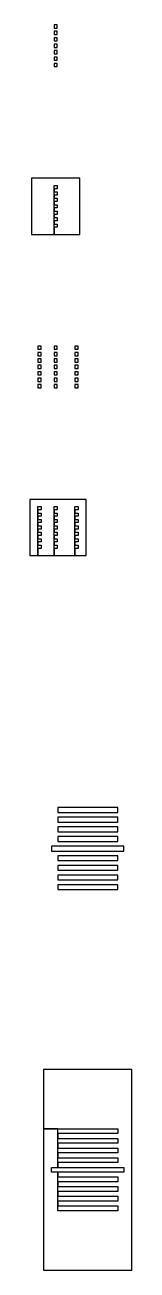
# Model space of a CAD drawing. Extents: x -1658 to 13316, y -10535 to 2882.
# Drawn here: x 3342 to 3469, y -4904 to -3353 of the extents above; entities that cross this region are included whole.
import ezdxf

# ---------------------------------------------------------------- set-up
doc = ezdxf.new("R2010")
doc.units = 0
doc.header["$MEASUREMENT"] = 0

msp = doc.modelspace()

# ---------------------------------------------------------------- linework, layer by layer
for points in [[(3371.7, -3357), (3375.7, -3357), (3375.7, -3353), (3371.7, -3353), (3371.7, -3357)], [(3371.7, -3357), (3375.7, -3357), (3375.7, -3353), (3371.7, -3353), (3371.7, -3357)], [(3371.7, -3365), (3375.7, -3365), (3375.7, -3361), (3371.7, -3361), (3371.7, -3365)], [(3371.7, -3365), (3375.7, -3365), (3375.7, -3361), (3371.7, -3361), (3371.7, -3365)], [(3371.7, -3373), (3375.7, -3373), (3375.7, -3369), (3371.7, -3369), (3371.7, -3373)], [(3371.7, -3373), (3375.7, -3373), (3375.7, -3369), (3371.7, -3369), (3371.7, -3373)], [(3371.7, -3381), (3375.7, -3381), (3375.7, -3377), (3371.7, -3377), (3371.7, -3381)], [(3371.7, -3381), (3375.7, -3381), (3375.7, -3377), (3371.7, -3377), (3371.7, -3381)], [(3371.7, -3389), (3375.7, -3389), (3375.7, -3385), (3371.7, -3385), (3371.7, -3389)], [(3371.7, -3389), (3375.7, -3389), (3375.7, -3385), (3371.7, -3385), (3371.7, -3389)], [(3371.7, -3397), (3375.7, -3397), (3375.7, -3393), (3371.7, -3393), (3371.7, -3397)], [(3371.7, -3397), (3375.7, -3397), (3375.7, -3393), (3371.7, -3393), (3371.7, -3397)], [(3371.7, -3405), (3375.7, -3405), (3375.7, -3401), (3371.7, -3401), (3371.7, -3405)], [(3371.7, -3405), (3375.7, -3405), (3375.7, -3401), (3371.7, -3401), (3371.7, -3405)], [(3343.7, -3614), (3371.7, -3614), (3371.7, -3553), (3375.7, -3553), (3375.7, -3557), (3371.7, -3557), (3371.7, -3561), (3375.7, -3561), (3375.7, -3565), (3371.7, -3565), (3371.7, -3569), (3375.7, -3569), (3375.7, -3573), (3371.7, -3573), (3371.7, -3577), (3375.7, -3577), (3375.7, -3581), (3371.7, -3581), (3371.7, -3585), (3375.7, -3585), (3375.7, -3589), (3371.7, -3589), (3371.7, -3593), (3375.7, -3593), (3375.7, -3597), (3371.7, -3597), (3371.7, -3601), (3375.7, -3601), (3375.7, -3605), (3371.7, -3605), (3371.7, -3614), (3403.7, -3614), (3403.7, -3544), (3343.7, -3544), (3343.7, -3614)], [(3343.7, -3614), (3371.7, -3614), (3371.7, -3553), (3375.7, -3553), (3375.7, -3557), (3371.7, -3557), (3371.7, -3561), (3375.7, -3561), (3375.7, -3565), (3371.7, -3565), (3371.7, -3569), (3375.7, -3569), (3375.7, -3573), (3371.7, -3573), (3371.7, -3577), (3375.7, -3577), (3375.7, -3581), (3371.7, -3581), (3371.7, -3585), (3375.7, -3585), (3375.7, -3589), (3371.7, -3589), (3371.7, -3593), (3375.7, -3593), (3375.7, -3597), (3371.7, -3597), (3371.7, -3601), (3375.7, -3601), (3375.7, -3605), (3371.7, -3605), (3371.7, -3614), (3403.7, -3614), (3403.7, -3544), (3343.7, -3544), (3343.7, -3614)], [(3351.7, -3757), (3355.7, -3757), (3355.7, -3753), (3351.7, -3753), (3351.7, -3757)], [(3351.7, -3757), (3355.7, -3757), (3355.7, -3753), (3351.7, -3753), (3351.7, -3757)], [(3371.7, -3757), (3375.7, -3757), (3375.7, -3753), (3371.7, -3753), (3371.7, -3757)], [(3371.7, -3757), (3375.7, -3757), (3375.7, -3753), (3371.7, -3753), (3371.7, -3757)], [(3397.7, -3757), (3401.7, -3757), (3401.7, -3753), (3397.7, -3753), (3397.7, -3757)], [(3397.7, -3757), (3401.7, -3757), (3401.7, -3753), (3397.7, -3753), (3397.7, -3757)], [(3351.7, -3765), (3355.7, -3765), (3355.7, -3761), (3351.7, -3761), (3351.7, -3765)], [(3351.7, -3765), (3355.7, -3765), (3355.7, -3761), (3351.7, -3761), (3351.7, -3765)], [(3371.7, -3765), (3375.7, -3765), (3375.7, -3761), (3371.7, -3761), (3371.7, -3765)], [(3371.7, -3765), (3375.7, -3765), (3375.7, -3761), (3371.7, -3761), (3371.7, -3765)], [(3397.7, -3765), (3401.7, -3765), (3401.7, -3761), (3397.7, -3761), (3397.7, -3765)], [(3397.7, -3765), (3401.7, -3765), (3401.7, -3761), (3397.7, -3761), (3397.7, -3765)], [(3351.7, -3773), (3355.7, -3773), (3355.7, -3769), (3351.7, -3769), (3351.7, -3773)], [(3351.7, -3773), (3355.7, -3773), (3355.7, -3769), (3351.7, -3769), (3351.7, -3773)], [(3351.7, -3781), (3355.7, -3781), (3355.7, -3777), (3351.7, -3777), (3351.7, -3781)], [(3351.7, -3781), (3355.7, -3781), (3355.7, -3777), (3351.7, -3777), (3351.7, -3781)], [(3371.7, -3773), (3375.7, -3773), (3375.7, -3769), (3371.7, -3769), (3371.7, -3773)], [(3371.7, -3773), (3375.7, -3773), (3375.7, -3769), (3371.7, -3769), (3371.7, -3773)], [(3371.7, -3781), (3375.7, -3781), (3375.7, -3777), (3371.7, -3777), (3371.7, -3781)], [(3371.7, -3781), (3375.7, -3781), (3375.7, -3777), (3371.7, -3777), (3371.7, -3781)], [(3397.7, -3773), (3401.7, -3773), (3401.7, -3769), (3397.7, -3769), (3397.7, -3773)], [(3397.7, -3773), (3401.7, -3773), (3401.7, -3769), (3397.7, -3769), (3397.7, -3773)], [(3397.7, -3781), (3401.7, -3781), (3401.7, -3777), (3397.7, -3777), (3397.7, -3781)], [(3397.7, -3781), (3401.7, -3781), (3401.7, -3777), (3397.7, -3777), (3397.7, -3781)], [(3351.7, -3789), (3355.7, -3789), (3355.7, -3785), (3351.7, -3785), (3351.7, -3789)], [(3351.7, -3789), (3355.7, -3789), (3355.7, -3785), (3351.7, -3785), (3351.7, -3789)], [(3351.7, -3797), (3355.7, -3797), (3355.7, -3793), (3351.7, -3793), (3351.7, -3797)], [(3351.7, -3797), (3355.7, -3797), (3355.7, -3793), (3351.7, -3793), (3351.7, -3797)], [(3371.7, -3789), (3375.7, -3789), (3375.7, -3785), (3371.7, -3785), (3371.7, -3789)], [(3371.7, -3789), (3375.7, -3789), (3375.7, -3785), (3371.7, -3785), (3371.7, -3789)], [(3371.7, -3797), (3375.7, -3797), (3375.7, -3793), (3371.7, -3793), (3371.7, -3797)], [(3371.7, -3797), (3375.7, -3797), (3375.7, -3793), (3371.7, -3793), (3371.7, -3797)], [(3397.7, -3789), (3401.7, -3789), (3401.7, -3785), (3397.7, -3785), (3397.7, -3789)], [(3397.7, -3789), (3401.7, -3789), (3401.7, -3785), (3397.7, -3785), (3397.7, -3789)], [(3397.7, -3797), (3401.7, -3797), (3401.7, -3793), (3397.7, -3793), (3397.7, -3797)], [(3397.7, -3797), (3401.7, -3797), (3401.7, -3793), (3397.7, -3793), (3397.7, -3797)], [(3351.7, -3805), (3355.7, -3805), (3355.7, -3801), (3351.7, -3801), (3351.7, -3805)], [(3351.7, -3805), (3355.7, -3805), (3355.7, -3801), (3351.7, -3801), (3351.7, -3805)], [(3371.7, -3805), (3375.7, -3805), (3375.7, -3801), (3371.7, -3801), (3371.7, -3805)], [(3371.7, -3805), (3375.7, -3805), (3375.7, -3801), (3371.7, -3801), (3371.7, -3805)], [(3397.7, -3805), (3401.7, -3805), (3401.7, -3801), (3397.7, -3801), (3397.7, -3805)], [(3397.7, -3805), (3401.7, -3805), (3401.7, -3801), (3397.7, -3801), (3397.7, -3805)], [(3341.7, -4014), (3351.7, -4014), (3351.7, -3953), (3355.7, -3953), (3355.7, -3957), (3351.7, -3957), (3351.7, -3961), (3355.7, -3961), (3355.7, -3965), (3351.7, -3965), (3351.7, -3969), (3355.7, -3969), (3355.7, -3973), (3351.7, -3973), (3351.7, -3977), (3355.7, -3977), (3355.7, -3981), (3351.7, -3981), (3351.7, -3985), (3355.7, -3985), (3355.7, -3989), (3351.7, -3989), (3351.7, -3993), (3355.7, -3993), (3355.7, -3997), (3351.7, -3997), (3351.7, -4001), (3355.7, -4001), (3355.7, -4005), (3351.7, -4005), (3351.7, -4014), (3371.7, -4014), (3371.7, -3953), (3375.7, -3953), (3375.7, -3957), (3371.7, -3957), (3371.7, -3961), (3375.7, -3961), (3375.7, -3965), (3371.7, -3965), (3371.7, -3969), (3375.7, -3969), (3375.7, -3973), (3371.7, -3973), (3371.7, -3977), (3375.7, -3977), (3375.7, -3981), (3371.7, -3981), (3371.7, -3985), (3375.7, -3985), (3375.7, -3989), (3371.7, -3989), (3371.7, -3993), (3375.7, -3993), (3375.7, -3997), (3371.7, -3997), (3371.7, -4001), (3375.7, -4001), (3375.7, -4005), (3371.7, -4005), (3371.7, -4014), (3397.7, -4014), (3397.7, -3953), (3401.7, -3953), (3401.7, -3957), (3397.7, -3957), (3397.7, -3961), (3401.7, -3961), (3401.7, -3965), (3397.7, -3965), (3397.7, -3969), (3401.7, -3969), (3401.7, -3973), (3397.7, -3973), (3397.7, -3977), (3401.7, -3977), (3401.7, -3981), (3397.7, -3981), (3397.7, -3985), (3401.7, -3985), (3401.7, -3989), (3397.7, -3989), (3397.7, -3993), (3401.7, -3993), (3401.7, -3997), (3397.7, -3997), (3397.7, -4001), (3401.7, -4001), (3401.7, -4005), (3397.7, -4005), (3397.7, -4014), (3411.7, -4014), (3411.7, -3944), (3341.7, -3944), (3341.7, -4014)], [(3341.7, -4014), (3351.7, -4014), (3351.7, -3953), (3355.7, -3953), (3355.7, -3957), (3351.7, -3957), (3351.7, -3961), (3355.7, -3961), (3355.7, -3965), (3351.7, -3965), (3351.7, -3969), (3355.7, -3969), (3355.7, -3973), (3351.7, -3973), (3351.7, -3977), (3355.7, -3977), (3355.7, -3981), (3351.7, -3981), (3351.7, -3985), (3355.7, -3985), (3355.7, -3989), (3351.7, -3989), (3351.7, -3993), (3355.7, -3993), (3355.7, -3997), (3351.7, -3997), (3351.7, -4001), (3355.7, -4001), (3355.7, -4005), (3351.7, -4005), (3351.7, -4014), (3371.7, -4014), (3371.7, -3953), (3375.7, -3953), (3375.7, -3957), (3371.7, -3957), (3371.7, -3961), (3375.7, -3961), (3375.7, -3965), (3371.7, -3965), (3371.7, -3969), (3375.7, -3969), (3375.7, -3973), (3371.7, -3973), (3371.7, -3977), (3375.7, -3977), (3375.7, -3981), (3371.7, -3981), (3371.7, -3985), (3375.7, -3985), (3375.7, -3989), (3371.7, -3989), (3371.7, -3993), (3375.7, -3993), (3375.7, -3997), (3371.7, -3997), (3371.7, -4001), (3375.7, -4001), (3375.7, -4005), (3371.7, -4005), (3371.7, -4014), (3397.7, -4014), (3397.7, -3953), (3401.7, -3953), (3401.7, -3957), (3397.7, -3957), (3397.7, -3961), (3401.7, -3961), (3401.7, -3965), (3397.7, -3965), (3397.7, -3969), (3401.7, -3969), (3401.7, -3973), (3397.7, -3973), (3397.7, -3977), (3401.7, -3977), (3401.7, -3981), (3397.7, -3981), (3397.7, -3985), (3401.7, -3985), (3401.7, -3989), (3397.7, -3989), (3397.7, -3993), (3401.7, -3993), (3401.7, -3997), (3397.7, -3997), (3397.7, -4001), (3401.7, -4001), (3401.7, -4005), (3397.7, -4005), (3397.7, -4014), (3411.7, -4014), (3411.7, -3944), (3341.7, -3944), (3341.7, -4014)], [(3376.2, -4334), (3451.2, -4334), (3451.2, -4328), (3376.2, -4328), (3376.2, -4334)], [(3376.2, -4334), (3451.2, -4334), (3451.2, -4328), (3376.2, -4328), (3376.2, -4334)], [(3376.2, -4346), (3451.2, -4346), (3451.2, -4340), (3376.2, -4340), (3376.2, -4346)], [(3376.2, -4346), (3451.2, -4346), (3451.2, -4340), (3376.2, -4340), (3376.2, -4346)], [(3376.2, -4358), (3451.2, -4358), (3451.2, -4352), (3376.2, -4352), (3376.2, -4358)], [(3376.2, -4358), (3451.2, -4358), (3451.2, -4352), (3376.2, -4352), (3376.2, -4358)], [(3376.2, -4370), (3451.2, -4370), (3451.2, -4364), (3376.2, -4364), (3376.2, -4370)], [(3376.2, -4370), (3451.2, -4370), (3451.2, -4364), (3376.2, -4364), (3376.2, -4370)], [(3368.7, -4382), (3458.7, -4382), (3458.7, -4376), (3368.7, -4376), (3368.7, -4382)], [(3368.7, -4382), (3458.7, -4382), (3458.7, -4376), (3368.7, -4376), (3368.7, -4382)], [(3376.2, -4394), (3451.2, -4394), (3451.2, -4388), (3376.2, -4388), (3376.2, -4394)], [(3376.2, -4394), (3451.2, -4394), (3451.2, -4388), (3376.2, -4388), (3376.2, -4394)], [(3376.2, -4406), (3451.2, -4406), (3451.2, -4400), (3376.2, -4400), (3376.2, -4406)], [(3376.2, -4406), (3451.2, -4406), (3451.2, -4400), (3376.2, -4400), (3376.2, -4406)], [(3376.2, -4418), (3451.2, -4418), (3451.2, -4412), (3376.2, -4412), (3376.2, -4418)], [(3376.2, -4418), (3451.2, -4418), (3451.2, -4412), (3376.2, -4412), (3376.2, -4418)], [(3376.2, -4430), (3451.2, -4430), (3451.2, -4424), (3376.2, -4424), (3376.2, -4430)], [(3376.2, -4430), (3451.2, -4430), (3451.2, -4424), (3376.2, -4424), (3376.2, -4430)], [(3358.7, -4904), (3468.7, -4904), (3468.7, -4654), (3358.7, -4654), (3358.7, -4728), (3451.2, -4728), (3451.2, -4734), (3376.2, -4734), (3376.2, -4740), (3451.2, -4740), (3451.2, -4746), (3376.2, -4746), (3376.2, -4752), (3451.2, -4752), (3451.2, -4758), (3376.2, -4758), (3376.2, -4764), (3451.2, -4764), (3451.2, -4770), (3376.2, -4770), (3376.2, -4776), (3458.7, -4776), (3458.7, -4782), (3376.2, -4782), (3376.2, -4788), (3451.2, -4788), (3451.2, -4794), (3376.2, -4794), (3376.2, -4800), (3451.2, -4800), (3451.2, -4806), (3376.2, -4806), (3376.2, -4812), (3451.2, -4812), (3451.2, -4818), (3376.2, -4818), (3376.2, -4824), (3451.2, -4824), (3451.2, -4830), (3376.2, -4830), (3376.2, -4782), (3368.7, -4782), (3368.7, -4776), (3376.2, -4776), (3376.2, -4728), (3358.7, -4728), (3358.7, -4904)], [(3358.7, -4904), (3468.7, -4904), (3468.7, -4654), (3358.7, -4654), (3358.7, -4728), (3451.2, -4728), (3451.2, -4734), (3376.2, -4734), (3376.2, -4740), (3451.2, -4740), (3451.2, -4746), (3376.2, -4746), (3376.2, -4752), (3451.2, -4752), (3451.2, -4758), (3376.2, -4758), (3376.2, -4764), (3451.2, -4764), (3451.2, -4770), (3376.2, -4770), (3376.2, -4776), (3458.7, -4776), (3458.7, -4782), (3376.2, -4782), (3376.2, -4788), (3451.2, -4788), (3451.2, -4794), (3376.2, -4794), (3376.2, -4800), (3451.2, -4800), (3451.2, -4806), (3376.2, -4806), (3376.2, -4812), (3451.2, -4812), (3451.2, -4818), (3376.2, -4818), (3376.2, -4824), (3451.2, -4824), (3451.2, -4830), (3376.2, -4830), (3376.2, -4782), (3368.7, -4782), (3368.7, -4776), (3376.2, -4776), (3376.2, -4728), (3358.7, -4728), (3358.7, -4904)]]:
    msp.add_lwpolyline(points, close=True)

doc.saveas('drawing.dxf')
